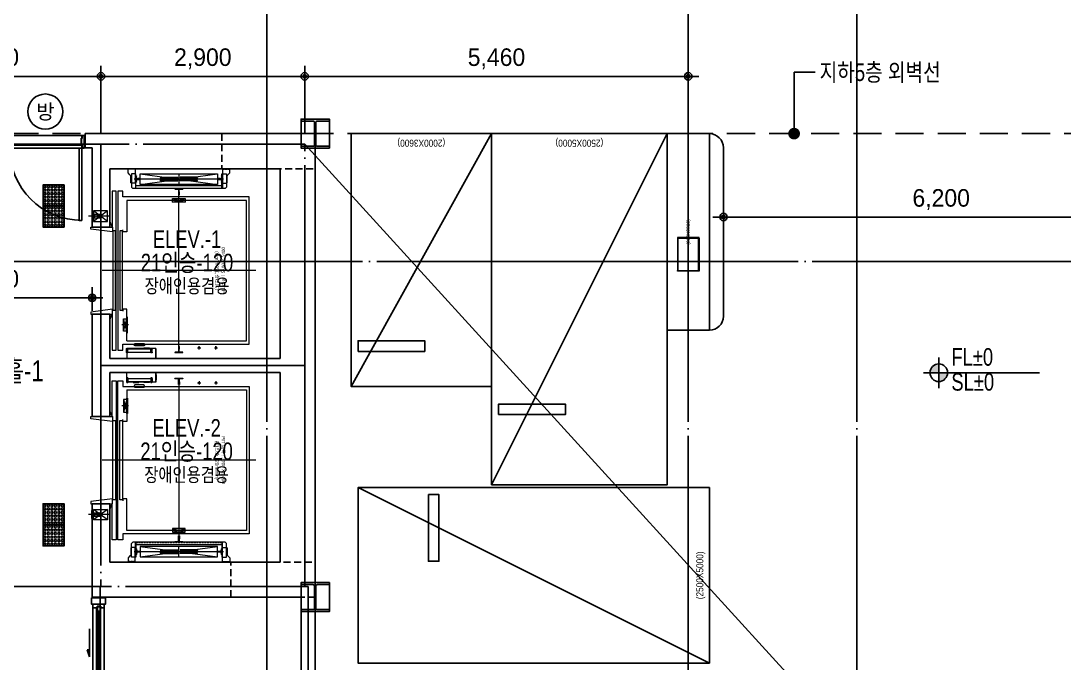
# Model space of a CAD drawing. Header units: millimetres. Extents: x 0 to 1390178, y 0 to 110113.
# Drawn here: x 124172 to 139022, y 32097 to 41243 of the extents above; entities that cross this region are included whole.
import ezdxf
from ezdxf.enums import TextEntityAlignment as Align
from ezdxf.xclip import XClip

# ---------------------------------------------------------------- set-up
doc = ezdxf.new("R2018")
doc.units = ezdxf.units.MM
doc.header["$LTSCALE"] = 100
doc.header["$XCLIPFRAME"] = 0
for name, pattern in [('X - 평면도$0$CEN', [62, 60, -1, 0, -1]), ('X - 평면도$0$CENTER', [65, 60, -2, 1, -2]), ('X - 평면도$0$CENTER2', [1.125, 0.75, -0.125, 0.125, -0.125]), ('X - 평면도$0$HID', [1.5, 1, -0.5]), ('X - 평면도$0$HIDDEN', [0.375, 0.25, -0.125]), ('X - 평면도$0$PHANTOM2', [50, 40, -2, 2, -2, 2, -2])]:
    doc.linetypes.add(name, pattern=pattern)
doc.layers.get('DEFPOINTS').update_dxf_attribs({"color": 145})
for name, color, linetype in [('AA-XXXX-TEXT', 3, 'Continuous'), ('DIM', 7, 'Continuous'), ('SYM', 7, 'Continuous'), ('TEXT1', 7, 'Continuous'), ('X - SHEET$0$AA-BORD-TEXT', 3, 'Continuous'), ('X - 평면도$0$! □-COL', 2, 'Continuous'), ('X - 평면도$0$4', 4, 'Continuous'), ('X - 평면도$0$A-FIN', 8, 'Continuous'), ('X - 평면도$0$A-HAT', 253, 'Continuous'), ('X - 평면도$0$A-WALB', 3, 'Continuous'), ('X - 평면도$0$AA-DWXM-GLAS', 5, 'Continuous'), ('X - 평면도$0$AA-DWXM-WIND', 4, 'Continuous'), ('X - 평면도$0$AA-WAXM-CONC', 2, 'Continuous'), ('X - 평면도$0$AA-XXXX-CNTL', 1, 'X - 평면도$0$CEN'), ('X - 평면도$0$AA-XXXX-PARK', 8, 'Continuous'), ('X - 평면도$0$AA-XXXX-PATT', 8, 'Continuous'), ('X - 평면도$0$H7', 7, 'X - 평면도$0$HID'), ('X - 평면도$0$점형블럭', 8, 'Continuous')]:
    doc.layers.add(name, color=color, linetype=linetype)
for name, color, linetype, lineweight in [('X - 평면도$0$A-door', 4, 'Continuous', 25), ('X - 평면도$0$LAD-CEN', 1, 'X - 평면도$0$CENTER2', 9), ('X - 평면도$0$LAD-FINISH', 30, 'X - 평면도$0$PHANTOM2', 15), ('X - 평면도$0$LAD-OUTLINE', 7, 'Continuous', 20), ('X - 평면도$0$LAD-REFERENCE', 7, 'Continuous', 5), ('X - 평면도$0$LAD-THINLINE', 7, 'Continuous', 9)]:
    doc.layers.add(name, color=color, linetype=linetype, lineweight=lineweight)
for name, color, linetype, plot in [('X - 평면도$0$A-GUIDE TEXT', 67, 'Continuous', False), ('X - 평면도$0$AA-XXXX-H', 195, 'Continuous', False), ('X - 평면도$0$DEFPOINT', 163, 'Continuous', False)]:
    doc.layers.add(name, color=color, linetype=linetype, plot=plot)
doc.styles.add('HAUD01', font='Dotum.ttf')
doc.styles.get("Standard").update_dxf_attribs({"font": 'Dotum.ttf'})
doc.styles.add('X - SHEET$0$HAUD01', font='Dotum.ttf')
doc.styles.add('X - 평면도$0$HAUD01', font='Dotum.ttf')
doc.styles.add('X - 평면도$0$STANDARD', font='Dotum.ttf')
doc.dimstyles.new('HAUD-80', dxfattribs={"dimscale": 100, "dimtxt": 2.5, "dimasz": 0.5, "dimexe": 0, "dimexo": 1.5, "dimgap": 1, "dimtad": 1, "dimdec": 0, "dimdsep": 46, "dimlunit": 6, "dimtxsty": 'HAUD01', "dimblk": 'Z_DOT', "dimcen": 2.5, "dimdle": 1.5, "dimclrd": 7, "dimclre": 7, "dimclrt": 4, "dimadec": 0, "dimazin": 0, "dimtfac": 1, "dimtdec": 0, "dimtix": 1, "dimtmove": 2, "dimatfit": 3, "dimfxl": 1, "dimtvp": 1, "dimtolj": 1, "dimtzin": 0, "dimarcsym": 0})

# ---------------------------------------------------------------- blocks, each defined once
blk = doc.blocks.new('X - SHEET$0$HAUDsheetV')
at = {"layer": 'X - SHEET$0$AA-BORD-TEXT', "color": 3, "style": 'X - SHEET$0$HAUD01'}
for tag, p in [('PJCode', (786, 567.94)), ('작성자', (786.11, 194.82)), ('검토자', (786.11, 181.82)), ('최종검토자', (786.11, 168.82)), ('승인자', (786.11, 155.82)), ('일자', (786.83, 144.02)), ('개정번호', (812, 65.92))]:
    blk.add_attdef(tag, text='', height=3, dxfattribs=at).set_placement(p, align=Align.MIDDLE_CENTER)
at = {"layer": 'X - SHEET$0$AA-BORD-TEXT', "color": 3, "lineweight": 30, "flags": 104}
blk.add_attdef('PJTitle', text='', height=4, dxfattribs=at).set_placement((787.25, 536.62), align=Align.MIDDLE_CENTER)
blk = doc.blocks.new('X - SHEET')
ref = blk.add_blockref('X - SHEET$0$HAUDsheetV', (-100, 0), dxfattribs=dict(xscale=100, yscale=100, zscale=100))
lines = blk.add_mtext('중랑구 상봉동 116-49번지 일원 2030 청년주택 \\P신축공사', dxfattribs={"layer": 'X - SHEET$0$AA-BORD-TEXT', "color": 3, "insert": (78625, 53662), "char_height": 5056.52, "attachment_point": 1})
ref.add_attrib('PJTitle', '', (78625, 53662), dxfattribs={"flags": 104}).embed_mtext(lines)
blk = doc.blocks.new('Z_DOT')
at = {"layer": 'DIM', "color": 0}
for p, q in [((0, -3), (0, 3)), ((-3, 0), (3, 0))]:
    blk.add_line(p, q, dxfattribs=at)
for radius in [1.05, 0.525]:
    blk.add_circle((0, 0), radius, dxfattribs=at)
blk = doc.blocks.new('*D28')
at = {"layer": 'DEFPOINTS', "color": 0, "transparency": 16777216}
for p in [(122287, 37299), (122287, 36964), (125187, 36964)]:
    blk.add_point(p, dxfattribs=at)
at = {"layer": 'DIM', "color": 7, "lineweight": -2, "transparency": 16777216}
for p, q in [((122287, 37114), (122287, 37299)), ((125137, 37299), (122337, 37299)), ((125187, 37114), (125187, 37299))]:
    blk.add_line(p, q, dxfattribs=at)
at = {"layer": 'DIM', "color": 7, "lineweight": -2, "transparency": 16777216, "xscale": 50, "yscale": 50, "zscale": 50}
for p, rotation in [((122287, 37299), 179.999999999995), ((125187, 37299), 359.999999999995)]:
    blk.add_blockref('Z_DOT', p, dxfattribs=dict(at, rotation=rotation))
at = {"layer": 'DIM', "color": 4, "transparency": 16777216, "insert": (123737, 37548), "char_height": 250, "attachment_point": 5, "style": 'HAUD01'}
blk.add_mtext('\\A1;2,900', dxfattribs=at)
blk = doc.blocks.new('*D32')
at = {"layer": 'DEFPOINTS', "color": 0, "transparency": 16777216}
for p in [(140372, 38450), (134172, 37429), (140372, 37429)]:
    blk.add_point(p, dxfattribs=at)
at = {"layer": 'DIM', "color": 7, "lineweight": -2, "transparency": 16777216}
for p, q in [((134172, 37579), (134172, 38450)), ((134222, 38450), (140322, 38450)), ((140372, 37579), (140372, 38450))]:
    blk.add_line(p, q, dxfattribs=at)
at = {"layer": 'DIM', "color": 7, "lineweight": -2, "transparency": 16777216, "xscale": 50, "yscale": 50, "zscale": 50, "rotation": 180}
blk.add_blockref('Z_DOT', (134172, 38450), dxfattribs=at)
at = {"layer": 'DIM', "color": 7, "lineweight": -2, "transparency": 16777216, "xscale": 50, "yscale": 50, "zscale": 50}
blk.add_blockref('Z_DOT', (140372, 38450), dxfattribs=at)
at = {"layer": 'DIM', "color": 4, "transparency": 16777216, "insert": (137272, 38699), "char_height": 250, "attachment_point": 5, "style": 'HAUD01'}
blk.add_mtext('\\A1;6,200', dxfattribs=at)
blk = doc.blocks.new('dr_갑')
at = {"layer": 'TEXT1'}
blk.add_circle((0, 0), 400, dxfattribs=at)
at = {"layer": 'TEXT1', "style": 'HAUD01'}
blk.add_text('방', height=335, dxfattribs=at).set_placement((0, 0), align=Align.MIDDLE)
blk = doc.blocks.new('X - 평면도$0$A$C1F6A04A41')
at = {"layer": 'X - 평면도$0$AA-XXXX-PARK', "ltscale": 5}
blk.add_line((0, 100), (2500, 5100), dxfattribs=at)
for points in [[(0, 100), (2500, 100), (2500, 5100), (0, 5100)], [(2400, 4100), (2400, 3950), (1450, 3950), (1450, 4100)]]:
    blk.add_lwpolyline(points, close=True, dxfattribs=at)
at = {"layer": 'X - 평면도$0$DEFPOINT', "style": 'X - 평면도$0$HAUD01', "width": 0.9}
blk.add_text('(2500X5000)', height=100, dxfattribs=at).set_placement((1250, 236), align=Align.MIDDLE_CENTER)
blk = doc.blocks.new('X - 평면도$0$ㅁ-480X310X9X9')
at = {"layer": 'X - 평면도$0$! □-COL', "lineweight": 9, "elevation": 0, "flags": 128}
for points in [[(295854, -66584), (296164, -66584), (296164, -66575), (295854, -66575)], [(295854, -67046), (295863, -67046), (295863, -66584), (295854, -66584)], [(296164, -67046), (296155, -67046), (296155, -66584), (296164, -66584)], [(295854, -67046), (296164, -67046), (296164, -67055), (295854, -67055)]]:
    blk.add_lwpolyline(points, close=True, dxfattribs=at)
blk = doc.blocks.new('X - 평면도$0$A$Cb11c32c7')
at = {"layer": 'X - 평면도$0$AA-XXXX-H'}
blk.add_lwpolyline([(-9, 154, 0.414214), (-31, 176), (-202, 176), (-202, 205), (202, 205), (202, 176), (31, 176, 0.414214), (9, 154), (9, -159, 0.414214), (31, -181), (202, -181), (202, -209), (-202, -209), (-202, -181), (-31, -181, 0.414214), (-9, -159)], format="xyb", close=True, dxfattribs=at)
at = {"layer": 'X - 평면도$0$DEFPOINT', "color": 195}
for p, q in [((-202, 176), (-202, -181)), ((202, 176), (202, -181))]:
    blk.add_line(p, q, dxfattribs=at)
blk = doc.blocks.new('X - 평면도$0$A$C3919c76b')
for p in [(-62388, 54396), (-62388, 47796)]:
    blk.add_blockref('X - 평면도$0$A$Cb11c32c7', p)
blk = doc.blocks.new('X - 평면도$0$A$C69CA1AF6')
for name, p in [('X - 평면도$0$A$C3919c76b', (43361, -33202)), ('X - 평면도$0$ㅁ-480X310X9X9', (-309726, 86286, 0))]:
    blk.add_blockref(name, p)
blk = doc.blocks.new('X - 평면도$0$A$C74ea2da9')
at = {"layer": 'X - 평면도$0$AA-XXXX-PARK', "ltscale": 5}
blk.add_line((-2000, 0), (0, 3600), dxfattribs=at)
for points in [[(-2000, 0), (0, 0), (0, 3600), (-2000, 3600)], [(-100, 3100), (-100, 2950), (-1050, 2950), (-1050, 3100)]]:
    blk.add_lwpolyline(points, close=True, dxfattribs=at)
at = {"layer": 'X - 평면도$0$DEFPOINT', "style": 'X - 평면도$0$HAUD01', "width": 0.9}
blk.add_text('(2000X3600)', height=100, dxfattribs=at).set_placement((-1000, 136), align=Align.MIDDLE_CENTER)
blk = doc.blocks.new('X - 평면도$0$A$C4D1409A3')
at = {"layer": 'X - 평면도$0$점형블럭', "color": 9}
blk.add_lwpolyline([(0, 0), (300, 0), (300, 300), (0, 300)], close=True, dxfattribs=at)
at = {"layer": 'X - 평면도$0$점형블럭', "color": 252}
for centre in [(25, 275), (25, 225), (25, 175), (75, 275), (75, 225), (75, 175), (125, 275), (125, 225), (125, 175), (175, 275), (175, 225), (175, 175), (225, 275), (225, 225), (225, 175), (275, 275), (275, 225), (275, 175), (25, 125), (25, 75), (25, 25), (75, 125), (75, 75), (75, 25), (125, 125), (125, 75), (125, 25), (175, 125), (175, 75), (175, 25), (225, 125), (225, 75), (225, 25), (275, 125), (275, 75), (275, 25)]:
    blk.add_circle(centre, 15, dxfattribs=at)
blk = doc.blocks.new('X - 평면도$0$A$C1a516bcb')
blk.add_hatch(color=256).paths.add_polyline_path([(-210, -750), (-210, -650), (-240, -650)])
at = {"ltscale": 2}
for p, q in [((-210, -750), (-210, -350)), ((-210, -650), (-240, -650)), ((-240, -650), (-210, -750)), ((-210, -750), (-210, -650))]:
    blk.add_line(p, q, dxfattribs=at)
at = {"layer": 'X - 평면도$0$AA-DWXM-GLAS', "color": 5}
for p, q in [((-76, -1070), (-76, -100)), ((-68, -1070), (-68, -100)), ((-29, -1130), (-29, -2095)), ((-21, -1130), (-21, -2095))]:
    blk.add_line(p, q, dxfattribs=at)
at = {"layer": 'X - 평면도$0$AA-DWXM-WIND', "color": 8}
for p, q in [((-160, -50), (-160, -2150)), ((-110, -50), (-110, -2150)), ((-92, -1070), (-92, -99)), ((-52, -1070), (-52, -99)), ((0, -50), (0, -2150)), ((-91, -1070), (-92, -1070)), ((-63, -1116), (-64, -1118)), ((-63, -1119), (-64, -1118)), ((-62, -1116), (-63, -1116)), ((-62, -1119), (-63, -1119)), ((-62, -1116), (-62, -1116)), ((-50, -1116), (-62, -1116)), ((-62, -1120), (-62, -1119)), ((-50, -1120), (-62, -1120)), ((-53, -1070), (-52, -1070)), ((-53, -1116), (-50, -1113)), ((-53, -1120), (-53, -1128)), ((-53, -1120), (-50, -1122)), ((-52, -1106), (-50, -1106)), ((-52, -1129), (-52, -1132)), ((-40, -1132), (-52, -1132)), ((-36, -1086), (-50, -1086)), ((-50, -1106), (-50, -1130)), ((-50, -1113), (-50, -1113)), ((-50, -1122), (-50, -1122)), ((-44, -1130), (-50, -1130)), ((-49, -1114), (-49, -1121)), ((-35, -1081), (-45, -1081)), ((-35, -1090), (-45, -1090)), ((-45, -1130), (-45, -2096)), ((-42, -1130), (-45, -1130)), ((-6, -1130), (-44, -1130)), ((-42, -1123), (-40, -1123)), ((-42, -1123), (-42, -1130)), ((-40, -1123), (-40, -1132)), ((-36, -1083), (-36, -1089)), ((-35, -1081), (-35, -1090)), ((-6, -1130), (-5, -1130)), ((-5, -1130), (-5, -2096)), ((-29, -2145), (-29, -2137)), ((-22, -2136), (-28, -2136)), ((-21, -2145), (-21, -2137)), ((-6, -2095), (-5, -2095))]:
    blk.add_line(p, q, dxfattribs=at)
at = {"layer": 'X - 평면도$0$AA-DWXM-WIND'}
for points in [[(-97, -50), (-97, -30), (-47, -30), (-47, -50), (0, -50), (0, 0), (-160, 0), (-160, -50)], [(0, -2150), (0, -2150), (0, -2150), (0, -2150), (-160, -2150), (-160, -2200), (0, -2200), (0, -2150)]]:
    blk.add_lwpolyline(points, close=True, dxfattribs=at)
for points in [[(-53, -100, 0.414214), (-52, -99), (-52, -41, 0.414214), (-53, -40), (-91, -40, 0.414221), (-92, -41), (-92, -99, 0.414214), (-91, -100), (-89, -100), (-53, -100)], [(-52, -1120), (-52, -1129, -0.414214), (-53, -1130), (-91, -1130, -0.414214), (-92, -1129), (-92, -1071, -0.414214), (-91, -1070), (-53, -1070, -0.414214), (-52, -1071), (-52, -1120)], [(-5, -1071), (-5, -1129), (-5, -1071, 0.414214), (-6, -1070), (-44, -1070, 0.414214), (-45, -1071), (-45, -1129, 0.414214), (-44, -1130), (-6, -1130, 0.414214), (-5, -1129)], [(-29, -2145), (-44, -2145, -0.414214), (-45, -2144), (-45, -2096, -0.414214), (-44, -2095), (-6, -2095, -0.414214), (-5, -2096), (-5, -2144, -0.414214), (-6, -2145), (-21, -2145)]]:
    blk.add_lwpolyline(points, format="xyb", dxfattribs=at)
at = {"layer": 'X - 평면도$0$AA-DWXM-WIND', "color": 8}
for centre, radius in [((-71, -1102), 10.4), ((-25, -2120), 8), ((-25, -2120), 8)]:
    blk.add_circle(centre, radius, dxfattribs=at)
for centre, radius, start, end in [((-87, -109), 10.7, 5.2871, 61.4797), ((-57, -109), 10.7, 118.5203, 174.7129), ((-87, -1061), 10.7, 298.5203, 354.7129), ((-57, -1061), 10.7, 185.2871, 241.4797), ((-54, -1128), 0.5, 270, 0), ((-50, -1114), 0.5, 0, 90), ((-50, -1121), 0.5, 270, 0), ((-40, -1072), 11.8, 221.928, 290.6255), ((-40, -1062), 23.1, 246.9357, 280.1388), ((-40, -1109), 23.1, 79.8612, 113.0643), ((-40, -1099), 11.8, 69.3745, 138.072), ((-40, -1139), 10.7, 5.2871, 61.4797), ((-10, -1139), 10.7, 118.5203, 174.7129), ((-40, -2086), 10.7, 298.5203, 354.7129), ((-34, -2144), 5.68, 279.4602, 353.9194), ((-37, -2123), 27, 277.8428, 306.3574), ((-28, -2137), 0.5, 90, 180), ((-22, -2137), 0.5, 0, 90), ((-10, -2086), 10.7, 185.2871, 241.4797)]:
    blk.add_arc(centre, radius, start, end, dxfattribs=at)
at = {"layer": 'X - 평면도$0$점형블럭'}
for p, rotation in [((-460, -400), 90), ((600, -1170), 180), ((600, -1470), 180)]:
    blk.add_blockref('X - 평면도$0$A$C4D1409A3', p, dxfattribs=dict(at, rotation=rotation))
at = {"layer": 'X - 평면도$0$점형블럭', "xscale": -1.000000000000001, "rotation": 90}
for p in [(-460, -400), (-460, -700)]:
    blk.add_blockref('X - 평면도$0$A$C4D1409A3', p, dxfattribs=at)
blk = doc.blocks.new('X - 평면도$0$A$Cf7dc03d4')
blk.add_hatch(color=256).paths.add_polyline_path([(-65603, -42157), (-65603, -42057), (-65633, -42057)])
at = {"layer": 'X - 평면도$0$AA-XXXX-PATT'}
h = blk.add_hatch(dxfattribs=at)
h.set_pattern_fill('_USER', color=256, scale=60, angle=135, style=0, pattern_type=0)
h.set_pattern_definition([(135, (-1565395.24, 683908.24), (-42.4264069, -42.4264069), [])])
h.paths.add_polyline_path([(-63128, -44787), (-63128, -44977), (-62589, -44977), (-62589, -44787)])
at = {"ltscale": 2}
for p, q in [((-65603, -42157), (-65603, -41757)), ((-65603, -42057), (-65633, -42057)), ((-65633, -42057), (-65603, -42157)), ((-65603, -42157), (-65603, -42057))]:
    blk.add_line(p, q, dxfattribs=at)
at = {"layer": 'X - 평면도$0$A-FIN'}
for p, q in [((-62589, -44767), (-63148, -44767)), ((-63148, -44767), (-63148, -44817))]:
    blk.add_line(p, q, dxfattribs=at)
at = {"layer": 'X - 평면도$0$A-WALB'}
for p, q in [((-62589, -44787), (-63128, -44787)), ((-63128, -44787), (-63128, -44977))]:
    blk.add_line(p, q, dxfattribs=at)
at = {"layer": 'X - 평면도$0$AA-DWXM-GLAS', "color": 5}
for p, q in [((-65469, -42477), (-65469, -41507)), ((-65461, -42477), (-65461, -41507)), ((-65422, -42537), (-65422, -43502)), ((-65414, -42537), (-65414, -43502))]:
    blk.add_line(p, q, dxfattribs=at)
at = {"layer": 'X - 평면도$0$AA-DWXM-WIND', "color": 8}
for p, q in [((-65553, -41457), (-65553, -43557)), ((-65503, -41457), (-65503, -43557)), ((-65485, -42477), (-65485, -41506)), ((-65445, -42477), (-65445, -41506)), ((-65393, -41457), (-65393, -43557)), ((-65484, -42477), (-65485, -42477)), ((-65456, -42523), (-65457, -42524)), ((-65456, -42526), (-65457, -42524)), ((-65455, -42523), (-65456, -42523)), ((-65455, -42526), (-65456, -42526)), ((-65455, -42522), (-65455, -42523)), ((-65443, -42522), (-65455, -42522)), ((-65455, -42526), (-65455, -42526)), ((-65443, -42526), (-65455, -42526)), ((-65446, -42477), (-65445, -42477)), ((-65446, -42522), (-65443, -42520)), ((-65446, -42526), (-65446, -42535)), ((-65446, -42526), (-65443, -42529)), ((-65445, -42513), (-65443, -42513)), ((-65445, -42536), (-65445, -42539)), ((-65433, -42539), (-65445, -42539)), ((-65429, -42493), (-65443, -42493)), ((-65443, -42513), (-65443, -42537)), ((-65443, -42520), (-65443, -42520)), ((-65443, -42529), (-65443, -42529)), ((-65437, -42537), (-65443, -42537)), ((-65442, -42521), (-65442, -42528)), ((-65428, -42488), (-65438, -42488)), ((-65428, -42497), (-65438, -42497)), ((-65438, -42537), (-65438, -43503)), ((-65435, -42537), (-65438, -42537)), ((-65399, -42537), (-65437, -42537)), ((-65435, -42530), (-65433, -42530)), ((-65435, -42530), (-65435, -42537)), ((-65433, -42530), (-65433, -42539)), ((-65429, -42490), (-65429, -42496)), ((-65428, -42488), (-65428, -42497)), ((-65399, -42537), (-65398, -42537)), ((-65398, -42537), (-65398, -43503)), ((-65399, -43502), (-65398, -43502)), ((-65548, -44567), (-65548, -43657)), ((-65422, -43552), (-65422, -43544)), ((-65415, -43543), (-65421, -43543)), ((-65414, -43552), (-65414, -43544)), ((-65348, -44567), (-65348, -43657)), ((-65548, -44567), (-70853, -44567)), ((-65548, -44717), (-70853, -44717))]:
    blk.add_line(p, q, dxfattribs=at)
at = {"layer": 'X - 평면도$0$AA-DWXM-WIND'}
for p, q in [((-65458, -43657), (-65458, -44567)), ((-65438, -43657), (-65438, -44567)), ((-69857, -44632), (-70853, -44632)), ((-69857, -44652), (-70853, -44652)), ((-68786, -44632), (-69807, -44632)), ((-68786, -44652), (-69807, -44652)), ((-67715, -44632), (-68736, -44632)), ((-67715, -44652), (-68736, -44652)), ((-66644, -44632), (-67665, -44632)), ((-66644, -44652), (-67665, -44652)), ((-65548, -44632), (-66594, -44632)), ((-65548, -44652), (-66594, -44652))]:
    blk.add_line(p, q, dxfattribs=at)
for points in [[(-65573, -41317), (-65573, -41407), (-65373, -41407), (-65373, -41317)], [(-65490, -41457), (-65490, -41437), (-65440, -41437), (-65440, -41457), (-65393, -41457), (-65393, -41407), (-65553, -41407), (-65553, -41457)], [(-65393, -43557), (-65393, -43557), (-65393, -43557), (-65393, -43557), (-65553, -43557), (-65553, -43607), (-65393, -43607), (-65393, -43557)], [(-65548, -43607), (-65548, -43657), (-65348, -43657), (-65348, -43607)], [(-70903, -44567), (-70853, -44567), (-70853, -44717), (-70903, -44717)], [(-69857, -44567), (-69807, -44567), (-69807, -44717), (-69857, -44717)], [(-68786, -44567), (-68736, -44567), (-68736, -44717), (-68786, -44717)], [(-67715, -44567), (-67665, -44567), (-67665, -44717), (-67715, -44717)], [(-66644, -44567), (-66594, -44567), (-66594, -44717), (-66644, -44717)], [(-65548, -44567), (-65548, -44977), (-65348, -44977), (-65348, -44567)]]:
    blk.add_lwpolyline(points, close=True, dxfattribs=at)
for points in [[(-65446, -41507, 0.414214), (-65445, -41506), (-65445, -41448, 0.414214), (-65446, -41447), (-65484, -41447, 0.414221), (-65485, -41448), (-65485, -41506, 0.414214), (-65484, -41507), (-65482, -41507), (-65446, -41507)], [(-65445, -42527), (-65445, -42536, -0.414214), (-65446, -42537), (-65484, -42537, -0.414214), (-65485, -42536), (-65485, -42478, -0.414214), (-65484, -42477), (-65446, -42477, -0.414214), (-65445, -42478), (-65445, -42527)], [(-65398, -42478), (-65398, -42536), (-65398, -42478, 0.414214), (-65399, -42477), (-65437, -42477, 0.414214), (-65438, -42478), (-65438, -42536, 0.414214), (-65437, -42537), (-65399, -42537, 0.414214), (-65398, -42536)], [(-65422, -43552), (-65437, -43552, -0.414214), (-65438, -43551), (-65438, -43503, -0.414214), (-65437, -43502), (-65399, -43502, -0.414214), (-65398, -43503), (-65398, -43551, -0.414214), (-65399, -43552), (-65414, -43552)]]:
    blk.add_lwpolyline(points, format="xyb", dxfattribs=at)
at = {"layer": 'X - 평면도$0$AA-DWXM-WIND', "color": 8}
for centre, radius in [((-65464, -42509), 10.4), ((-65418, -43527), 8), ((-65418, -43527), 8)]:
    blk.add_circle(centre, radius, dxfattribs=at)
for centre, radius, start, end in [((-65480, -41516), 10.7, 5.2871, 61.4797), ((-65450, -41516), 10.7, 118.5203, 174.7129), ((-65480, -42468), 10.7, 298.5203, 354.7129), ((-65450, -42468), 10.7, 185.2871, 241.4797), ((-65447, -42535), 0.5, 270, 0), ((-65443, -42521), 0.5, 0, 90), ((-65443, -42528), 0.5, 270, 0), ((-65433, -42479), 11.8, 221.928, 290.6255), ((-65433, -42469), 23.1, 246.9357, 280.1388), ((-65433, -42516), 23.1, 79.8612, 113.0643), ((-65433, -42506), 11.8, 69.3745, 138.072), ((-65433, -42546), 10.7, 5.2871, 61.4797), ((-65403, -42546), 10.7, 118.5203, 174.7129), ((-65433, -43493), 10.7, 298.5203, 354.7129), ((-65403, -43493), 10.7, 185.2871, 241.4797), ((-65427, -43551), 5.68, 279.4602, 353.9194), ((-65430, -43530), 27, 277.8428, 306.3574), ((-65421, -43544), 0.5, 90, 180), ((-65415, -43544), 0.5, 0, 90)]:
    blk.add_arc(centre, radius, start, end, dxfattribs=at)
at = {"layer": 'X - 평면도$0$AA-XXXX-CNTL'}
for p, q in [((-65448, -44897), (-65448, -41157)), ((-71063, -44567), (-71063, -44642)), ((-65448, -44642), (-71063, -44642)), ((-65448, -44897), (-62489, -44897))]:
    blk.add_line(p, q, dxfattribs=at)
at = {"layer": 'X - 평면도$0$DEFPOINT'}
for p, q in [((-70878, -44776), (-70878, -44504)), ((-69832, -44776), (-69832, -44504)), ((-68761, -44776), (-68761, -44504)), ((-67690, -44776), (-67690, -44504)), ((-66619, -44776), (-66619, -44504))]:
    blk.add_line(p, q, dxfattribs=at)
at = {"ltscale": 2, "xscale": -1.000000000000002, "rotation": 90}
blk.add_blockref('X - 평면도$0$A$C1a516bcb', (-65348, -44977), dxfattribs=at)
blk = doc.blocks.new('*U958')
at = {"layer": 'X - 평면도$0$DEFPOINT'}
for p in [(-622, -1450), (622, -1450)]:
    blk.add_line(p, (0, -1450), dxfattribs=at)
at = {"layer": 'X - 평면도$0$LAD-CEN', "color": 8, "ltscale": 200}
for p, q in [((0, 1094), (0, -1094)), ((1095, 0), (-1095, 0))]:
    blk.add_line(p, q, dxfattribs=at)
at = {"layer": 'X - 평면도$0$LAD-CEN', "color": 8, "ltscale": 20}
for p, q in [((264, 1100), (310, 1100)), ((287, 1125), (287, 1076)), ((504, 1100), (550, 1100)), ((527, 1125), (527, 1076)), ((-717, 775), (-813, 775))]:
    blk.add_line(p, q, dxfattribs=at)
at = {"layer": 'X - 평면도$0$LAD-CEN', "color": 8, "ltscale": 50}
blk.add_line((-994, -775), (-1288, -775), dxfattribs=at)
at = {"layer": 'X - 평면도$0$LAD-CEN', "color": 8, "linetype": 'X - 평면도$0$CENTER'}
for p, q in [((636, -1303), (-636, -1303)), ((0, -1378), (0, -1228))]:
    blk.add_line(p, q, dxfattribs=at)
at = {"layer": 'X - 평면도$0$LAD-CEN', "color": 8, "ltscale": 10}
for p, q in [((-692, -1455), (-692, -1439)), ((-657, -1455), (-657, -1439)), ((657, -1455), (657, -1439)), ((692, -1455), (692, -1439))]:
    blk.add_line(p, q, dxfattribs=at)
at = {"layer": 'X - 평면도$0$LAD-FINISH', "color": 8, "ltscale": 10}
for p, q in [((-1235, 700), (-1235, 620)), ((-1235, -700), (-1235, -620))]:
    blk.add_line(p, q, dxfattribs=at)
at = {"layer": 'X - 평면도$0$LAD-OUTLINE', "color": 8}
for p, q in [((-740, 1250), (-330, 1250)), ((-740, 1110), (-740, 1250)), ((-330, 1110), (-330, 1250)), ((-330, 1250), (-330, 1110)), ((-330, 1110), (-740, 1110)), ((-985, 700), (-950, 620)), ((-985, -700), (-950, -620))]:
    blk.add_line(p, q, dxfattribs=at)
at = {"layer": 'X - 평면도$0$LAD-OUTLINE', "color": 8, "linetype": 'X - 평면도$0$PHANTOM2', "ltscale": 5}
for p, q in [((-746, 1162), (-746, 1117)), ((-726, 1162), (-400, 1162)), ((-726, 1162), (-726, 1117)), ((-726, 1162), (-724, 1162)), ((-400, 1117), (-726, 1117)), ((-726, 1117), (-724, 1117)), ((-726, 1117), (-724, 1117)), ((-400, 1162), (-402, 1162)), ((-400, 1117), (-402, 1117)), ((-400, 1117), (-402, 1117)), ((-400, 1162), (-400, 1117)), ((-380, 1162), (-380, 1117))]:
    blk.add_line(p, q, dxfattribs=at)
at = {"layer": 'X - 평면도$0$LAD-OUTLINE', "color": 8, "linetype": 'Continuous'}
for p, q in [((-9, 1157), (-54, 1160)), ((-5, 1120), (-5, 1152)), ((5, 1152), (5, 1120)), ((54, 1160), (9, 1157)), ((-54, -1160), (-9, -1157)), ((-5, -1152), (-5, -1120)), ((5, -1120), (5, -1152)), ((9, -1157), (54, -1160))]:
    blk.add_line(p, q, dxfattribs=at)
at = {"layer": 'X - 평면도$0$LAD-OUTLINE', "color": 8}
for points in [[(-330, 1215), (-325, 1215), (-325, 1145), (-330, 1145)], [(-950, 620), (-950, 1132), (-895, 1132), (-895, -1132), (-950, -1132), (-950, -620)], [(-870, 1132), (-800, 1132), (-800, 1050), (1000, 1050), (1000, -1050), (-800, -1050), (-800, -1132), (-870, -1132), (-870, 1132)], [(-651, 1110), (-651, 1105), (-571, 1105), (-571, 1110)], [(-651, 1105), (-571, 1105)], [(-419, 1110), (-419, 1105), (-499, 1105), (-499, 1110)], [(-740, 1000), (-740, 550), (-800, 550), (-800, 580)], [(-740, 1000), (960, 1000), (960, -1000), (-740, -1000)], [(-985, 620), (-946, 620), (-946, 550), (-1252, 590), (-1252, 620), (-1215, 620)], [(-905, 565), (-905, -565), (-940, -565), (-940, 565), (-905, 565)], [(-805, 565), (-805, -565), (-840, -565), (-840, 565), (-805, 565)], [(-985, -620), (-946, -620), (-946, -550), (-1252, -590), (-1252, -620), (-1215, -620)], [(-740, -1000), (-740, -550), (-800, -550), (-800, -580)]]:
    blk.add_lwpolyline(points, dxfattribs=at)
at = {"layer": 'X - 평면도$0$LAD-OUTLINE', "color": 8, "linetype": 'Continuous'}
for points in [[(-57, 1163), (-57, 1168), (57, 1168), (57, 1163)], [(8, 1117), (8, 1117), (8, 1080), (7, 1079), (-7, 1079), (-8, 1080), (-8, 1117), (-8, 1117)], [(57, -1163), (57, -1168), (-57, -1168), (-57, -1163)], [(-8, -1117), (-8, -1117), (-8, -1080), (-7, -1079), (7, -1079), (8, -1080), (8, -1117), (8, -1117)]]:
    blk.add_lwpolyline(points, dxfattribs=at)
at = {"layer": 'X - 평면도$0$LAD-OUTLINE', "color": 8, "linetype": 'X - 평면도$0$PHANTOM2', "ltscale": 5}
for centre, start, end in [((-735, 1162), 0, 180), ((-735, 1117), 180, 0), ((-391, 1162), 0, 180), ((-391, 1117), 180, 0)]:
    blk.add_arc(centre, 11.3, start, end, dxfattribs=at)
at = {"layer": 'X - 평면도$0$LAD-OUTLINE', "color": 8, "linetype": 'Continuous'}
for centre, radius, start, end in [((-54, 1163), 3, 180, 266.7139), ((-10, 1152), 5, 0, 86.7139), ((-8, 1120), 3.25, 270, 0), ((10, 1152), 5, 93.2861, 180), ((8, 1120), 3.25, 180, 270), ((54, 1163), 3, 273.2861, 0), ((-54, -1163), 3, 93.2861, 180), ((-10, -1152), 5, 273.2861, 0), ((-8, -1120), 3.25, 0, 90), ((8, -1120), 3.25, 90, 180), ((10, -1152), 5, 180, 266.7139), ((54, -1163), 3, 0, 86.7139)]:
    blk.add_arc(centre, radius, start, end, dxfattribs=at)
at = {"layer": 'X - 평면도$0$LAD-REFERENCE', "color": 8}
for p, q in [((657, -1168), (-657, -1168)), ((-618, -1379), (-618, -1168)), ((618, -1379), (618, -1168)), ((612, -1205), (-612, -1205))]:
    blk.add_line(p, q, dxfattribs=at)
for points in [[(-612, -1168), (-612, -1379), (-677, -1379), (-677, -1188), (-657, -1168)], [(612, -1168), (612, -1379), (677, -1379), (677, -1188), (657, -1168)]]:
    blk.add_lwpolyline(points, dxfattribs=at)
for points in [[(-677, -1245), (-677, -1245), (-685, -1250), (-685, -1342, -0.188811), (-690, -1356), (-697, -1363), (-722, -1390), (-722, -1450), (-622, -1450), (-622, -1375), (-622, -1245)], [(677, -1245), (677, -1245), (685, -1250), (685, -1342, 0.188811), (690, -1356), (697, -1363), (722, -1390), (722, -1450), (622, -1450), (622, -1375), (622, -1245)]]:
    blk.add_lwpolyline(points, format="xyb", close=True, dxfattribs=at)
at = {"layer": 'X - 평면도$0$LAD-THINLINE', "color": 8}
for p, q in [((-790, 865), (-740, 685)), ((-740, 865), (-790, 685)), ((-1128, -800), (-1235, -750)), ((-1128, -750), (-1235, -800)), ((-90, -1025), (90, -975)), ((-90, -975), (90, -1025)), ((-550, -1378), (550, -1228)), ((-550, -1228), (550, -1378)), ((-263, -1278), (-18, -1278)), ((-263, -1278), (-263, -1282)), ((-263, -1278), (-263, -1282)), ((-263, -1278), (-263, -1282)), ((-263, -1278), (-263, -1282)), ((-263, -1282), (-18, -1282)), ((-263, -1282), (-260, -1282)), ((-263, -1282), (-260, -1282)), ((-263, -1325), (-260, -1324)), ((-263, -1325), (-260, -1324)), ((-263, -1328), (-263, -1325)), ((-263, -1328), (-263, -1325)), ((-263, -1325), (-18, -1325)), ((-263, -1328), (-263, -1325)), ((-263, -1328), (-263, -1325)), ((-263, -1328), (-18, -1328)), ((-261, -1288), (-261, -1291)), ((-261, -1288), (-261, -1291)), ((-261, -1288), (-21, -1288)), ((-261, -1288), (-261, -1294)), ((-261, -1288), (-261, -1294)), ((-261, -1294), (-21, -1294)), ((-261, -1300), (-21, -1300)), ((-261, -1306), (-261, -1300)), ((-261, -1306), (-261, -1300)), ((-261, -1306), (-261, -1303)), ((-261, -1306), (-261, -1303)), ((-261, -1306), (-21, -1306)), ((-261, -1318), (-261, -1312)), ((-261, -1312), (-21, -1312)), ((-261, -1312), (-21, -1312)), ((-261, -1318), (-261, -1315)), ((-261, -1318), (-21, -1318)), ((-18, -1282), (-21, -1282)), ((-21, -1288), (-21, -1294)), ((-21, -1288), (-21, -1294)), ((-21, -1306), (-21, -1300)), ((-21, -1318), (-21, -1312)), ((-18, -1325), (-21, -1324)), ((-18, -1278), (-18, -1282)), ((-18, -1278), (-18, -1282)), ((-18, -1328), (-18, -1325)), ((-18, -1328), (-18, -1325)), ((263, -1278), (18, -1278)), ((18, -1278), (18, -1282)), ((18, -1278), (18, -1282)), ((263, -1282), (18, -1282)), ((18, -1282), (21, -1282)), ((18, -1325), (21, -1324)), ((263, -1325), (18, -1325)), ((18, -1328), (18, -1325)), ((18, -1328), (18, -1325)), ((263, -1328), (18, -1328)), ((20, -1288), (20, -1294)), ((20, -1288), (20, -1294)), ((260, -1288), (20, -1288)), ((260, -1294), (20, -1294)), ((260, -1300), (20, -1300)), ((20, -1306), (20, -1300)), ((260, -1306), (20, -1306)), ((20, -1318), (20, -1312)), ((260, -1312), (20, -1312)), ((260, -1312), (20, -1312)), ((260, -1318), (20, -1318)), ((263, -1282), (259, -1282)), ((263, -1282), (259, -1282)), ((263, -1325), (259, -1324)), ((263, -1325), (259, -1324)), ((260, -1288), (260, -1291)), ((260, -1288), (260, -1291)), ((260, -1288), (260, -1294)), ((260, -1288), (260, -1294)), ((260, -1306), (260, -1300)), ((260, -1306), (260, -1300)), ((260, -1306), (260, -1303)), ((260, -1306), (260, -1303)), ((260, -1318), (260, -1312)), ((260, -1318), (260, -1315)), ((263, -1278), (263, -1282)), ((263, -1278), (263, -1282)), ((263, -1278), (263, -1282)), ((263, -1278), (263, -1282)), ((263, -1328), (263, -1325)), ((263, -1328), (263, -1325)), ((263, -1328), (263, -1325)), ((263, -1328), (263, -1325))]:
    blk.add_line(p, q, dxfattribs=at)
at = {"layer": 'X - 평면도$0$LAD-THINLINE', "color": 8, "ltscale": 5}
for p, q in [((-1015, -850), (-1215, -700)), ((-1015, -700), (-1215, -850))]:
    blk.add_line(p, q, dxfattribs=at)
at = {"layer": 'X - 평면도$0$LAD-THINLINE', "color": 8, "linetype": 'X - 평면도$0$HIDDEN'}
for p, q in [((-612, -1174), (612, -1174)), ((-622, -1444), (-722, -1444)), ((622, -1444), (722, -1444))]:
    blk.add_line(p, q, dxfattribs=at)
at = {"layer": 'X - 평면도$0$LAD-THINLINE', "color": 8, "linetype": 'Continuous'}
for p, q in [((-604, -1262), (-601, -1295)), ((-601, -1311), (-604, -1344)), ((-597, -1298), (-585, -1298)), ((-585, -1308), (-597, -1308)), ((585, -1298), (597, -1298)), ((597, -1308), (585, -1308)), ((601, -1295), (604, -1262)), ((604, -1344), (601, -1311))]:
    blk.add_line(p, q, dxfattribs=at)
at = {"layer": 'X - 평면도$0$LAD-THINLINE', "color": 8, "linetype": 'X - 평면도$0$PHANTOM2'}
blk.add_lwpolyline([(-506, 1072), (-620, 1072, 1), (-620, 1038), (-506, 1038, 1)], format="xyb", close=True, dxfattribs=at)
at = {"layer": 'X - 평면도$0$LAD-THINLINE', "color": 8}
for points in [[(-790, 865), (-790, 685), (-740, 685), (-740, 865)], [(-733, 885), (-733, 665), (-740, 665), (-740, 885)], [(-1242, -832), (-1242, -718), (-1235, -718), (-1235, -832)], [(-1235, -800), (-1235, -750), (-1128, -750), (-1128, -800)], [(-90, -1025), (90, -1025), (90, -975), (-90, -975)], [(-550, -1228), (-550, -1378), (550, -1378), (550, -1228)]]:
    blk.add_lwpolyline(points, close=True, dxfattribs=at)
at = {"layer": 'X - 평면도$0$LAD-THINLINE', "color": 8, "ltscale": 5}
blk.add_lwpolyline([(-1215, -850), (-1215, -700), (-1015, -700), (-1015, -850)], close=True, dxfattribs=at)
at = {"layer": 'X - 평면도$0$LAD-THINLINE', "color": 8, "linetype": 'Continuous'}
for points in [[(-608, -1348), (-612, -1348), (-612, -1259), (-608, -1259)], [(-582, -1295), (-582, -1295), (-551, -1295), (-550, -1296), (-550, -1310), (-551, -1311), (-582, -1311), (-582, -1311)], [(582, -1311), (582, -1311), (551, -1311), (550, -1310), (550, -1296), (551, -1295), (582, -1295), (582, -1295)], [(608, -1259), (612, -1259), (612, -1348), (608, -1348)]]:
    blk.add_lwpolyline(points, dxfattribs=at)
at = {"layer": 'X - 평면도$0$LAD-THINLINE', "color": 8, "ltscale": 5}
for centre in [(287, 1100), (527, 1100)]:
    blk.add_circle(centre, 10, dxfattribs=at)
at = {"layer": 'X - 평면도$0$LAD-THINLINE', "color": 8, "linetype": 'Continuous'}
for centre, radius, start, end in [((-608, -1263), 4, 4.316, 90), ((-597, -1294), 4, 184.316, 270), ((-597, -1312), 4, 90, 175.684), ((-585, -1295), 3.2, 270, 0), ((-585, -1311), 3.2, 0, 90), ((585, -1295), 3.2, 180, 270), ((585, -1311), 3.2, 90, 180), ((597, -1294), 4, 270, 355.684), ((597, -1312), 4, 4.316, 90), ((608, -1263), 4, 90, 175.684), ((-608, -1344), 4, 270, 355.684), ((608, -1344), 4, 184.316, 270)]:
    blk.add_arc(centre, radius, start, end, dxfattribs=at)
at = {"layer": 'X - 평면도$0$LAD-THINLINE', "color": 8}
for centre, start, end in [((-261, -1285), 270, 79.7633), ((-261, -1285), 270, 79.7633), ((-261, -1297), 270, 90), ((-261, -1297), 270, 90), ((-261, -1309), 270, 90), ((-261, -1309), 270, 90), ((-261, -1321), 280.2367, 90), ((-261, -1321), 280.2367, 90), ((-21, -1285), 100.2367, 270), ((-21, -1297), 90, 270), ((-21, -1309), 90, 270), ((-21, -1321), 90, 259.7633), ((20, -1285), 270, 79.7633), ((20, -1297), 270, 90), ((20, -1309), 270, 90), ((20, -1321), 280.2367, 90), ((260, -1285), 100.2367, 270), ((260, -1285), 100.2367, 270), ((260, -1297), 90, 270), ((260, -1297), 90, 270), ((260, -1309), 90, 270), ((260, -1309), 90, 270), ((260, -1321), 90, 259.7633), ((260, -1321), 90, 259.7633)]:
    blk.add_arc(centre, 3, start, end, dxfattribs=at)
at = {"layer": 'X - 평면도$0$DEFPOINT', "style": 'X - 평면도$0$HAUD01'}
for s, p in [('PIT 내폭 : 2700 X 2400', (633, 2)), ('(21인승,120m/min)', (542, 0))]:
    blk.add_text(s, height=48, rotation=270, dxfattribs=at).set_placement(p, align=Align.MIDDLE_CENTER)
blk = doc.blocks.new('X - 평면도$0$A$Cd520b64d')
at = {"layer": 'DEFPOINTS'}
blk.add_line((0, 0), (-19177, 21041), dxfattribs=at)
at = {"layer": 'X - 평면도$0$AA-WAXM-CONC'}
for p, q in [((-22302, 21191), (-19027, 21191)), ((-22302, 21191), (-22302, 20991)), ((-19027, 10321), (-19027, 21191)), ((-22302, 20991), (-22202, 20991)), ((-22202, 20991), (-22202, 19861)), ((-21952, 20691), (-19527, 20691)), ((-21952, 20691), (-21952, 19861)), ((-19527, 17991), (-19527, 20691)), ((-22202, 19861), (-21952, 19861)), ((-22202, 18621), (-22202, 17161)), ((-22202, 18621), (-21952, 18621)), ((-21952, 18621), (-21952, 17991)), ((-21952, 17991), (-19527, 17991)), ((-21952, 17791), (-21952, 17161)), ((-21952, 17791), (-19527, 17791)), ((-19527, 15091), (-19527, 17791)), ((-22202, 17161), (-21952, 17161)), ((-22202, 15921), (-21952, 15921)), ((-22202, 15921), (-22202, 14591)), ((-21952, 15921), (-21952, 15091)), ((-21952, 15091), (-19527, 15091)), ((-22202, 14591), (-19227, 14591)), ((-19227, 10921), (-19227, 14591))]:
    blk.add_line(p, q, dxfattribs=at)
at = {"layer": 'X - 평면도$0$AA-XXXX-CNTL'}
for p, q in [((-33877, 21041), (-19177, 21041)), ((-22077, 21041), (-22077, 14741)), ((-19177, 14741), (-19177, 21041)), ((-22077, 17891), (-19177, 17891)), ((-27927, 14741), (-19127, 14741)), ((-19127, 10321), (-19127, 14741))]:
    blk.add_line(p, q, dxfattribs=at)
at = {"layer": 'X - 평면도$0$A-HAT', "xscale": -1, "rotation": 180}
blk.add_blockref('*U958', (-20967, 19241), dxfattribs=at)
at = {"layer": 'X - 평면도$0$A-HAT'}
blk.add_blockref('*U958', (-20967, 16541), dxfattribs=at)
at = {"layer": 'X - 평면도$0$점형블럭', "xscale": -1, "rotation": 270}
for p in [(-22902, 20161), (-22902, 15621)]:
    blk.add_blockref('X - 평면도$0$A$C4D1409A3', p, dxfattribs=at)
at = {"layer": 'X - 평면도$0$점형블럭', "rotation": 270}
for p in [(-22902, 20161), (-22902, 15621)]:
    blk.add_blockref('X - 평면도$0$A$C4D1409A3', p, dxfattribs=at)
blk = doc.blocks.new('X - 평면도$0$B4~1F_COL')
at = {"layer": 'X - 평면도$0$AA-WAXM-CONC'}
for p, q in [((-56778, -34707), (-57378, -34707)), ((-57378, -34707), (-57378, -37507)), ((-56778, -37507), (-56778, -34707)), ((-57378, -37507), (-56778, -37507))]:
    blk.add_line(p, q, dxfattribs=at)
at = {"layer": 'X - 평면도$0$DEFPOINT', "linetype": 'X - 평면도$0$HID'}
for points in [[(-63718, -34707), (-63718, -35207), (-62388, -35207), (-62388, -34707), (-63718, -34707)], [(-63588, -41307), (-63588, -40807), (-62388, -40807), (-62388, -41307), (-63588, -41307)]]:
    blk.add_lwpolyline(points, dxfattribs=at)
at = {"layer": 'X - 평면도$0$DEFPOINT', "style": 'X - 평면도$0$STANDARD'}
blk.add_text('(600X2800)', height=50, rotation=90, dxfattribs=at).set_placement((-57078, -36107), align=Align.MIDDLE_CENTER)
blk = doc.blocks.new('X - 평면도$0$D1100')
at = {"layer": 'X - 평면도$0$A-door', "color": 9}
for p, q in [((0, -5), (0, -1035)), ((40, -15), (40, -1025)), ((180, -5), (180, -1035))]:
    blk.add_line(p, q, dxfattribs=at)
at = {"layer": 'X - 평면도$0$A-door'}
for points in [[(30, 28), (2, 28), (2, -3), (42, -3), (42, -13), (138, -13), (138, -3), (178, -3), (178, 28), (150, 28), (150, 30), (180, 30), (180, -5), (140, -5), (140, -15), (40, -15), (40, -5), (0, -5), (0, 30), (30, 30)], [(-1030, -5), (-1030, -45), (0, -45), (0, -5)], [(30, -1068), (2, -1068), (2, -1037), (42, -1037), (42, -1027), (138, -1027), (138, -1037), (178, -1037), (178, -1068), (150, -1068), (150, -1070), (180, -1070), (180, -1035), (140, -1035), (140, -1025), (40, -1025), (40, -1035), (0, -1035), (0, -1070), (30, -1070)]]:
    blk.add_lwpolyline(points, close=True, dxfattribs=at)
at = {"layer": 'X - 평면도$0$A-door', "color": 8}
for points in [[(2, -3), (2, 28), (178, 28), (178, -3), (177, -3), (177, 27), (3, 27), (3, -3)], [(2, -1037), (2, -1068), (178, -1068), (178, -1037), (177, -1037), (177, -1067), (3, -1067), (3, -1037)]]:
    blk.add_lwpolyline(points, close=True, dxfattribs=at)
at = {"layer": 'X - 평면도$0$A-door', "color": 1}
blk.add_arc((0, -5), 1030, 180, 270, dxfattribs=at)
at = {"layer": 'X - 평면도$0$A-GUIDE TEXT'}
for p, q in [((175, 40), (5, 40)), ((175, -1080), (5, -1080))]:
    blk.add_line(p, q, dxfattribs=at)
blk = doc.blocks.new('X - 평면도', base_point=(-475.4, -286.7))
at = {"layer": 'X - 평면도$0$4'}
for p, q in [((195222, 54393.1), (195222, 54393.1)), ((195422, 51793.1), (195422, 54193.1))]:
    blk.add_line(p, q, dxfattribs=at)
for centre, start, end in [((195222, 54193.1), 0, 90), ((195222, 51793.1), 270, 0)]:
    blk.add_arc(centre, 200, start, end, dxfattribs=at)
at = {"layer": 'X - 평면도$0$AA-XXXX-CNTL'}
for p, q in [((188922, 68689.6), (188922, 19243.1)), ((194922, 68689.6), (194922, 42623.1)), ((197322, 68689.6), (197322, 19243.1)), ((153286.2, 52573.1), (214213.6, 52573.1))]:
    blk.add_line(p, q, dxfattribs=at)
at = {"layer": 'X - 평면도$0$H7', "ltscale": 4}
blk.add_lwpolyline([(175072, 66435.2), (175072, 54393.1), (203822, 54393.1), (203822, 34855.6)], dxfattribs=at)
blk.add_lwpolyline([(175072, 66435.2), (175072, 54393.1), (203822, 54393.1), (203822, 34855.6)], dxfattribs=at)
for name, p in [('X - 평면도$0$A$Cd520b64d', (208639.2, 33202.2)), ('X - 평면도$0$B4~1F_COL', (252000, 89100)), ('X - 평면도$0$A$C69CA1AF6', (208639.2, 33202.2))]:
    blk.add_blockref(name, p)
at = {"xscale": -1, "rotation": 270}
blk.add_blockref('X - 평면도$0$D1100', (186297, 54188.1), dxfattribs=at)
at = {"rotation": 180}
blk.add_blockref('X - 평면도$0$A$C74ea2da9', (190122, 54393.1), dxfattribs=at)
at = {"layer": 'X - 평면도$0$AA-DWXM-WIND'}
blk.add_blockref('X - 평면도$0$A$Cf7dc03d4', (252000, 89100), dxfattribs=at)
at = {"layer": 'X - 평면도$0$AA-XXXX-PARK'}
for p, rotation in [((194622, 54493.1), 180), ((195322, 46853.1), 90)]:
    blk.add_blockref('X - 평면도$0$A$C1F6A04A41', p, dxfattribs=dict(at, rotation=rotation))
blk = doc.blocks.new('*D598')
at = {"layer": 'DEFPOINTS', "color": 0, "transparency": 16777216}
for p in [(125312, 40453), (122162, 39487), (125312, 39487)]:
    blk.add_point(p, dxfattribs=at)
at = {"layer": 'DIM', "color": 7, "lineweight": -2, "transparency": 16777216}
for p, q in [((122162, 39637), (122162, 40453)), ((122212, 40453), (125262, 40453)), ((125312, 39637), (125312, 40453))]:
    blk.add_line(p, q, dxfattribs=at)
at = {"layer": 'DIM', "color": 7, "lineweight": -2, "transparency": 16777216, "xscale": 50, "yscale": 50, "zscale": 50, "rotation": 180}
blk.add_blockref('Z_DOT', (122162, 40453), dxfattribs=at)
at = {"layer": 'DIM', "color": 7, "lineweight": -2, "transparency": 16777216, "xscale": 50, "yscale": 50, "zscale": 50}
blk.add_blockref('Z_DOT', (125312, 40453), dxfattribs=at)
at = {"layer": 'DIM', "color": 4, "transparency": 16777216, "insert": (123737, 40703), "char_height": 250, "attachment_point": 5, "style": 'HAUD01'}
blk.add_mtext('\\A1;3,150', dxfattribs=at)
blk = doc.blocks.new('*D599')
at = {"layer": 'DEFPOINTS', "color": 0, "transparency": 16777216}
for p in [(128212, 40453), (125312, 39487), (128212, 39487)]:
    blk.add_point(p, dxfattribs=at)
at = {"layer": 'DIM', "color": 7, "lineweight": -2, "transparency": 16777216}
for p, q in [((125312, 39637), (125312, 40453)), ((125362, 40453), (128162, 40453)), ((128212, 39637), (128212, 40453))]:
    blk.add_line(p, q, dxfattribs=at)
at = {"layer": 'DIM', "color": 7, "lineweight": -2, "transparency": 16777216, "xscale": 50, "yscale": 50, "zscale": 50, "rotation": 180}
blk.add_blockref('Z_DOT', (125312, 40453), dxfattribs=at)
at = {"layer": 'DIM', "color": 7, "lineweight": -2, "transparency": 16777216, "xscale": 50, "yscale": 50, "zscale": 50}
blk.add_blockref('Z_DOT', (128212, 40453), dxfattribs=at)
at = {"layer": 'DIM', "color": 4, "transparency": 16777216, "insert": (126762, 40703), "char_height": 250, "attachment_point": 5, "style": 'HAUD01'}
blk.add_mtext('\\A1;2,900', dxfattribs=at)
blk = doc.blocks.new('*D600')
at = {"layer": 'DEFPOINTS', "color": 0, "transparency": 16777216}
for p in [(133672, 40453), (128212, 39487), (133672, 39487)]:
    blk.add_point(p, dxfattribs=at)
at = {"layer": 'DIM', "color": 7, "lineweight": -2, "transparency": 16777216}
for p, q in [((128212, 39637), (128212, 40453)), ((128262, 40453), (133622, 40453)), ((133672, 39637), (133672, 40453))]:
    blk.add_line(p, q, dxfattribs=at)
at = {"layer": 'DIM', "color": 7, "lineweight": -2, "transparency": 16777216, "xscale": 50, "yscale": 50, "zscale": 50, "rotation": 180}
blk.add_blockref('Z_DOT', (128212, 40453), dxfattribs=at)
at = {"layer": 'DIM', "color": 7, "lineweight": -2, "transparency": 16777216, "xscale": 50, "yscale": 50, "zscale": 50}
blk.add_blockref('Z_DOT', (133672, 40453), dxfattribs=at)
at = {"layer": 'DIM', "color": 4, "transparency": 16777216, "insert": (130942, 40703), "char_height": 250, "attachment_point": 5, "style": 'HAUD01'}
blk.add_mtext('\\A1;5,460', dxfattribs=at)
blk = doc.blocks.new('$0$C1E7A367F')
at = {"layer": 'SYM'}
h = blk.add_hatch(color=256, dxfattribs=at)
h.paths.add_polyline_path([(-800, 0), (0, 0), (0, 800, 0.414214)])
h.paths.add_polyline_path([(0, 0), (0, -800, 0.414214), (800, 0)])
for p, q in [((0, -1400), (0, 1400)), ((-1400, 0), (9181, 0))]:
    blk.add_line(p, q, dxfattribs=at)
blk.add_circle((0, 0), 800, dxfattribs=at)

msp = doc.modelspace()

# ---------------------------------------------------------------- block references
ref = msp.add_blockref('X - 평면도', (-61725.3, -15042.6))
XClip(ref).set_block_clipping_path([(145249.9173510048, 14755.9184945784), (229249.9173510048, 74155.9184945785)])

# ---------------------------------------------------------------- next in the draw order: linework, layer by layer
at = {"layer": 'SYM'}
for p, q in [((135178.4, 39637.2), (135178.4, 40511.6)), ((135178.4, 40511.6), (135477.4, 40511.6))]:
    msp.add_line(p, q, dxfattribs=at)
at = {"layer": 'SYM', "const_width": 83.2}
msp.add_lwpolyline([(135136.7, 39637.2, 1), (135220.1, 39637.2, 1)], format="xyb", close=True, dxfattribs=at)

# ---------------------------------------------------------------- next in the draw order: block references
msp.add_blockref('X - SHEET', (0, 0))
at = {"xscale": 0.6262795275590645, "yscale": 0.6262795275590645, "zscale": 0.6262795275590645}
msp.add_blockref('dr_갑', (124520.9, 39951.3), dxfattribs=at)
at = {"layer": 'SYM', "xscale": 0.1562499997671693, "yscale": 0.1562499997671693, "zscale": 0.1562499997671693}
msp.add_blockref('$0$C1E7A367F', (137237.5, 36232.5), dxfattribs=at)

# ---------------------------------------------------------------- next in the draw order: texts
at = {"layer": 'AA-XXXX-TEXT', "style": 'HAUD01', "width": 0.8}
msp.add_text('지하5층 외벽선', height=250, dxfattribs=at).set_placement((135541.8, 40511.6), align=Align.MIDDLE_LEFT)
for s, height, p in [('ELEV.-1', 250, (126536.9, 38135)), ('21인승-120', 250, (126536.9, 37801.6)), ('장애인용겸용', 200, (126536.9, 37468.3)), ('ELEV.홀-1', 300, (123762.3, 36259.9)), ('ELEV.-2', 250, (126531.2, 35447.4)), ('21인승-120', 250, (126531.2, 35114.1)), ('장애인용겸용', 200, (126531.2, 34780.8))]:
    msp.add_text(s, height=height, dxfattribs=at).set_placement(p, align=Align.MIDDLE_CENTER)
for s, p in [('FL±0', (137416.7, 36257.5)), ('SL±0', (137416.7, 35902.5))]:
    msp.add_text(s, height=250, dxfattribs=at).set_placement(p, align=Align.BOTTOM_LEFT)

# ---------------------------------------------------------------- next in the draw order: dimensions: what is measured, and where the dimension line sits
at = {"layer": 'DIM'}
for base, p1, p2, picture, middle in [((125312.1, 40453.4), (122162.1, 39487.2), (125312.1, 39487.2), '*D598', (123737.1, 40702.7)), ((128212.1, 40453.4), (125312.1, 39487.2), (128212.1, 39487.2), '*D599', (126762.1, 40702.7)), ((133672.1, 40453.4), (128212.1, 39487.2), (133672.1, 39487.2), '*D600', (130942.1, 40702.7))]:
    dim = msp.add_linear_dim(base=base, p1=p1, p2=p2, dimstyle='HAUD-80', dxfattribs=at)
    dim.commit()
    dim.dimension.update_dxf_attribs({"geometry": picture, "text_midpoint": middle})
for p1, p2, distance, picture, middle in [((134172.1, 37428.6), (140372.1, 37428.6), 1021, '*D32', (137272.1, 38698.9)), ((125187.1, 36963.8), (122287.1, 36963.8), -334.9, '*D28', (123737.1, 37548))]:
    dim = msp.add_aligned_dim(p1=p1, p2=p2, distance=distance, dimstyle='HAUD-80', dxfattribs=at)
    dim.commit()
    dim.dimension.update_dxf_attribs({"geometry": picture, "text_midpoint": middle})

doc.saveas('drawing.dxf')
